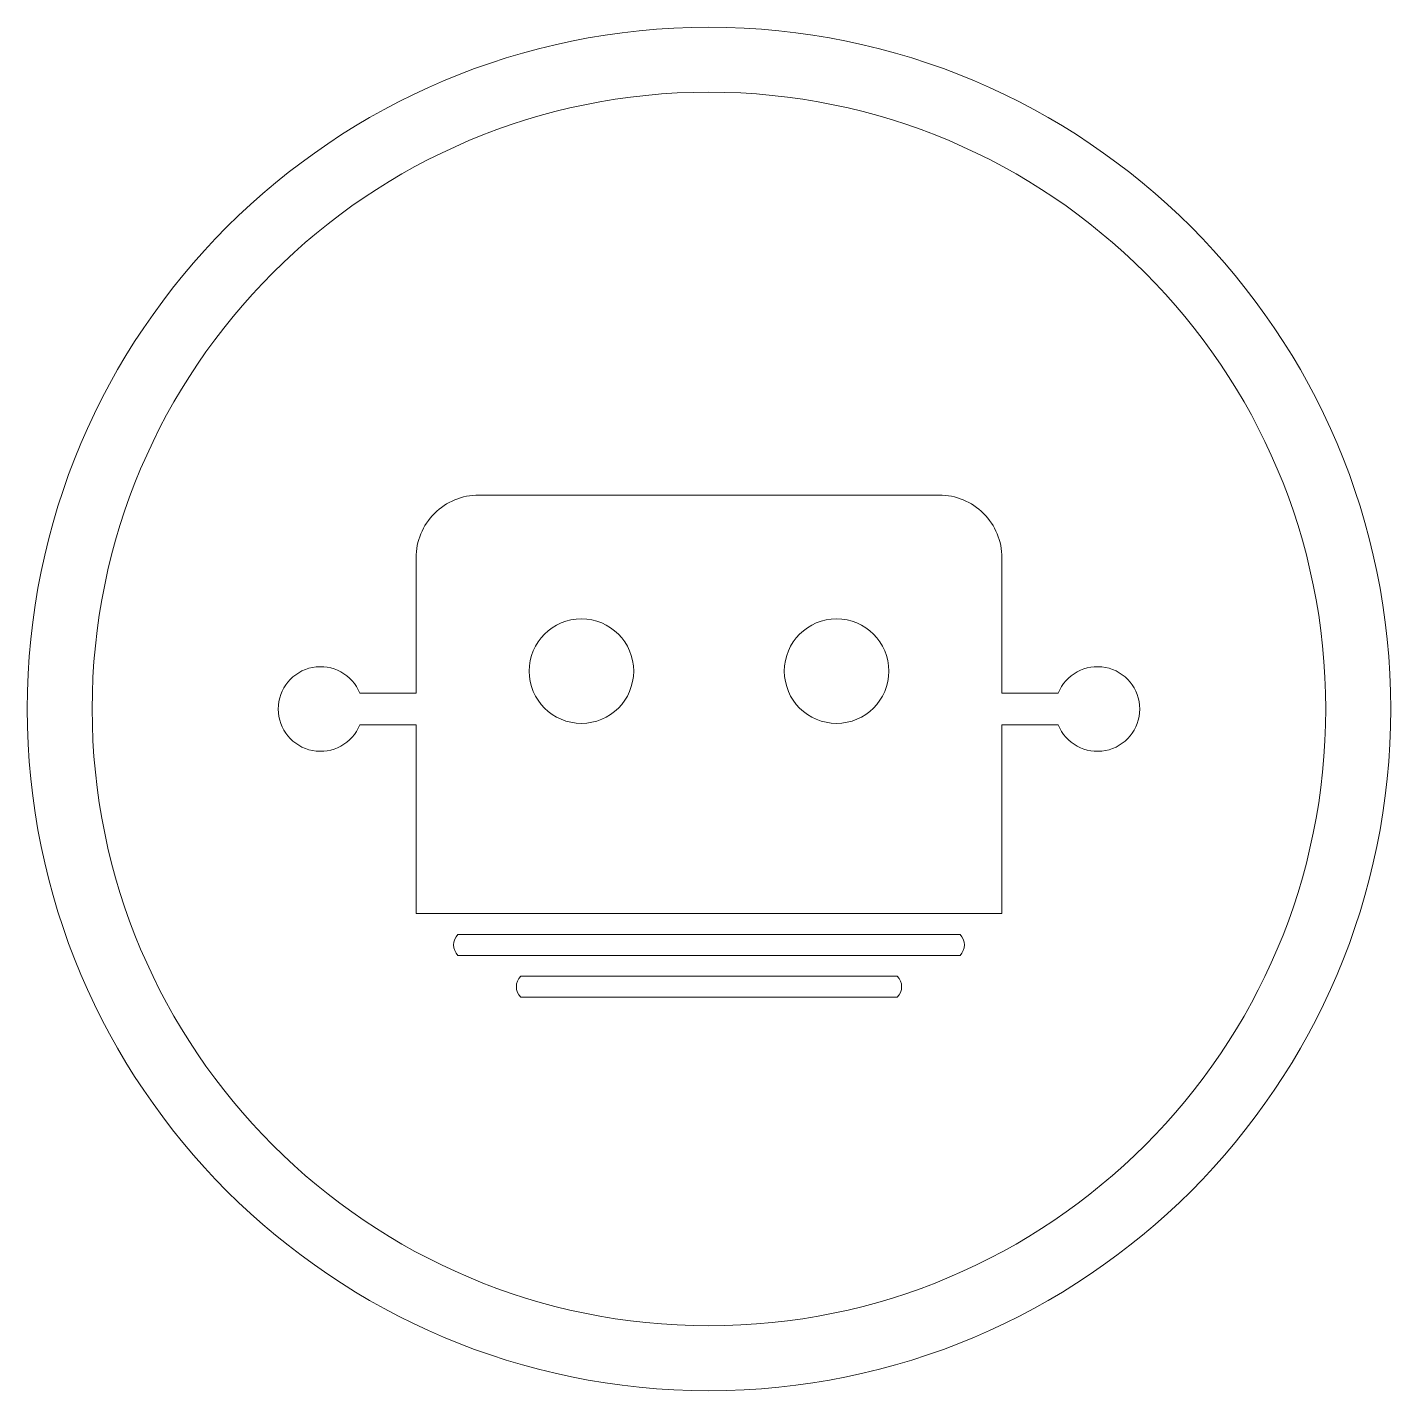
# Model space of a CAD drawing. Header units: millimetres. Extents: x -56.7 to -14.7, y 65.9 to 107.9.
import ezdxf

# ---------------------------------------------------------------- set-up
doc = ezdxf.new("R2010")
doc.units = ezdxf.units.MM

msp = doc.modelspace()

# ---------------------------------------------------------------- linework, layer by layer
at = {"color": 7, "linetype": 'Continuous', "lineweight": 15}
for points in [[(-44.68, 91.521, -0.414214), (-42.746, 93.454), (-28.567, 93.454, -0.414214), (-26.633, 91.521), (-26.633, 87.348), (-24.901, 87.348, -5.199777), (-24.901, 86.381), (-26.633, 86.381), (-26.633, 80.564), (-44.68, 80.564), (-44.68, 86.381), (-46.412, 86.381, -5.199777), (-46.412, 87.348), (-44.68, 87.348)], [(-43.391, 79.275), (-27.922, 79.275, 0.414214), (-27.922, 79.92), (-43.391, 79.92, 0.414214)], [(-41.457, 77.986), (-29.856, 77.986, 0.414214), (-29.856, 78.631), (-41.457, 78.631, 0.414214)]]:
    msp.add_lwpolyline(points, format="xyb", close=True, dxfattribs=at)
for centre, radius in [((-35.657, 86.865), 21), ((-35.657, 86.865), 19), ((-39.588, 88.033), 1.611), ((-31.725, 88.033), 1.611)]:
    msp.add_circle(centre, radius, dxfattribs=at)

doc.saveas('drawing.dxf')
